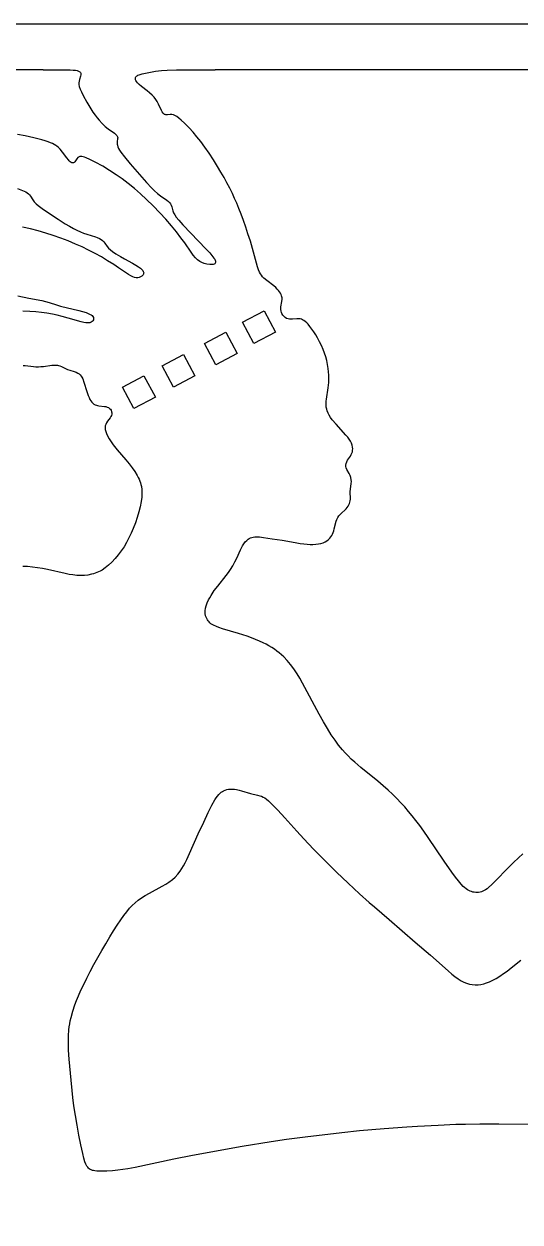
# Model space of a CAD drawing. Header units: millimetres. Extents: x 0 to 300, y 0 to 300.
# Drawn here: x 116.4 to 198.3, y 102.5 to 300 of the extents above; entities that cross this region are included whole.
import ezdxf

# ---------------------------------------------------------------- set-up
doc = ezdxf.new("R2010")
doc.units = ezdxf.units.MM
doc.layers.add('DIS_KONTUR', color=1, linetype='Continuous')
doc.layers.add('IC_DELIKLER', color=5, linetype='Continuous')

msp = doc.modelspace()

# ---------------------------------------------------------------- linework, layer by layer
at = {"layer": 'DIS_KONTUR'}
msp.add_lwpolyline([(0, 300), (300, 300), (300, 0), (0, 0)], close=True, dxfattribs=at)
at = {"layer": 'IC_DELIKLER'}
for points in [[(36.49, 292.5), (119.54, 292.5), (119.59, 292.46), (123.24, 292.43), (124.04, 292.42), (124.54, 292.4), (124.92, 292.36), (125.22, 292.3), (125.45, 292.21), (125.64, 292.09), (125.73, 292), (125.79, 291.88), (125.82, 291.76), (125.83, 291.63), (125.77, 291.37), (125.57, 290.82), (125.51, 290.57), (125.48, 290.27), (125.49, 290), (125.56, 289.68), (125.7, 289.27), (125.9, 288.82), (126.18, 288.23), (126.8, 287.09), (127.13, 286.53), (127.48, 285.98), (127.81, 285.48), (128.15, 284.99), (128.48, 284.55), (128.83, 284.13), (129.33, 283.57), (129.83, 283.09), (130.34, 282.69), (131.38, 281.98), (131.61, 281.78), (131.76, 281.6), (131.85, 281.41), (131.89, 281.21), (131.88, 281.04), (131.82, 280.6), (131.8, 280.4), (131.81, 280.2), (131.85, 279.99), (131.93, 279.73), (132.05, 279.48), (132.21, 279.19), (132.43, 278.86), (133.04, 278.07), (133.96, 276.95), (136.64, 273.84), (137.44, 272.96), (137.94, 272.47), (138.43, 272.04), (138.95, 271.66), (140.02, 270.95), (140.27, 270.75), (140.46, 270.55), (140.6, 270.34), (140.72, 270.11), (140.8, 269.86), (140.98, 269.21), (141.12, 268.86), (141.3, 268.53), (141.55, 268.17), (141.99, 267.63), (142.66, 266.89), (146.49, 262.88), (147.07, 262.25), (147.43, 261.84), (147.77, 261.39), (147.89, 261.21), (147.96, 261.06), (148.02, 260.89), (148.03, 260.76), (148.02, 260.65), (147.97, 260.55), (147.89, 260.47), (147.79, 260.4), (147.66, 260.36), (147.5, 260.33), (147.29, 260.32), (147.07, 260.32), (146.6, 260.38), (146.17, 260.49), (145.76, 260.65), (145.42, 260.83), (145.07, 261.09), (144.72, 261.43), (144.34, 261.88), (143.99, 262.37), (142.94, 263.89), (142.33, 264.74), (141.57, 265.73), (140.75, 266.74), (139.83, 267.79), (138.84, 268.86), (137.73, 270.01), (136.65, 271.06), (135.63, 272.01), (134.65, 272.86), (133.64, 273.68), (132.65, 274.44), (131.62, 275.15), (130.53, 275.86), (129.42, 276.53), (128.19, 277.21), (127.3, 277.67), (126.68, 277.95), (126.41, 278.05), (126.19, 278.11), (125.97, 278.14), (125.81, 278.15), (125.66, 278.13), (125.55, 278.1), (125.42, 278.04), (125.31, 277.96), (125.14, 277.76), (124.84, 277.29), (124.76, 277.2), (124.69, 277.14), (124.59, 277.09), (124.51, 277.08), (124.43, 277.08), (124.31, 277.12), (124.19, 277.18), (124.07, 277.27), (123.91, 277.41), (123.76, 277.58), (123.49, 277.92), (122.79, 278.88), (122.41, 279.34), (122.06, 279.68), (121.87, 279.84), (121.67, 279.98), (121.42, 280.13), (121.12, 280.29), (120.8, 280.42), (120.42, 280.56), (119.95, 280.71), (119.38, 280.88), (118.07, 281.22), (116.65, 281.54), (115.38, 281.77)], [(198.7, 163.18), (198.01, 162.53), (197.18, 161.74), (196.32, 160.89), (194.16, 158.67), (193.6, 158.11), (193.05, 157.6), (192.81, 157.42), (192.57, 157.25), (192.32, 157.11), (192.11, 157), (191.88, 156.92), (191.65, 156.86), (191.42, 156.82), (191.18, 156.8), (190.94, 156.81), (190.7, 156.83), (190.46, 156.88), (190.23, 156.94), (190.01, 157.03), (189.79, 157.13), (189.58, 157.26), (189.35, 157.42), (189.12, 157.61), (188.9, 157.81), (188.52, 158.2), (188.1, 158.7), (187.61, 159.33), (187.02, 160.13), (185.76, 161.94), (183.1, 165.87), (182.38, 166.89), (181.7, 167.82), (181.07, 168.66), (180.45, 169.45), (179.85, 170.18), (179.23, 170.9), (178.59, 171.6), (177.93, 172.29), (177.22, 172.99), (176.49, 173.68), (175.67, 174.41), (174.8, 175.16), (172.01, 177.43), (170.98, 178.31), (170.42, 178.81), (169.89, 179.33), (169.4, 179.83), (168.96, 180.31), (168.33, 181.09), (167.74, 181.89), (167.12, 182.8), (166.47, 183.86), (165.84, 184.95), (165.13, 186.21), (162.38, 191.32), (161.92, 192.15), (161.5, 192.83), (160.95, 193.66), (160.41, 194.38), (159.86, 195.03), (159.27, 195.64), (158.91, 195.98), (158.53, 196.3), (158.13, 196.61), (157.73, 196.9), (157.31, 197.17), (156.84, 197.45), (156.36, 197.72), (155.87, 197.97), (155.28, 198.24), (154.63, 198.51), (153.94, 198.78), (153.23, 199.04), (151.8, 199.5), (149.17, 200.28), (148.6, 200.47), (148.18, 200.63), (147.69, 200.86), (147.48, 200.98), (147.28, 201.11), (147.1, 201.27), (146.96, 201.4), (146.81, 201.58), (146.7, 201.73), (146.52, 202.06), (146.4, 202.42), (146.33, 202.8), (146.32, 202.99), (146.32, 203.23), (146.38, 203.67), (146.48, 204.09), (146.65, 204.56), (146.88, 205.05), (147.07, 205.4), (147.3, 205.79), (147.83, 206.57), (148.4, 207.33), (149.78, 209.05), (150.16, 209.57), (150.5, 210.07), (150.87, 210.66), (151.22, 211.32), (151.53, 211.95), (152.14, 213.31), (152.49, 213.98), (152.7, 214.31), (152.94, 214.62), (153.17, 214.86), (153.43, 215.06), (153.59, 215.16), (153.8, 215.26), (154.03, 215.34), (154.26, 215.4), (154.49, 215.44), (154.73, 215.45), (155.27, 215.44), (155.96, 215.35), (157.39, 215.12), (159.02, 214.87), (161.19, 214.48), (161.98, 214.36), (162.57, 214.28), (163.12, 214.23), (163.62, 214.2), (164.07, 214.2), (164.56, 214.22), (165.01, 214.27), (165.39, 214.35), (165.76, 214.46), (166.12, 214.62), (166.41, 214.79), (166.67, 214.99), (166.9, 215.23), (167.05, 215.42), (167.2, 215.66), (167.31, 215.88), (167.43, 216.15), (167.53, 216.43), (167.62, 216.76), (167.94, 218), (168.05, 218.32), (168.19, 218.62), (168.38, 218.89), (168.59, 219.15), (168.8, 219.35), (169.42, 219.9), (169.59, 220.07), (169.75, 220.25), (169.91, 220.49), (170.03, 220.69), (170.12, 220.91), (170.19, 221.13), (170.24, 221.37), (170.27, 221.65), (170.26, 222.91), (170.29, 223.3), (170.42, 224.26), (170.43, 224.55), (170.41, 224.83), (170.34, 225.2), (170.22, 225.57), (170.07, 225.87), (169.71, 226.54), (169.6, 226.79), (169.53, 227.03), (169.51, 227.28), (169.55, 227.52), (169.66, 227.8), (169.82, 228.07), (170.28, 228.74), (170.42, 228.99), (170.51, 229.21), (170.6, 229.48), (170.64, 229.71), (170.65, 229.94), (170.64, 230.22), (170.57, 230.54), (170.46, 230.86), (170.29, 231.21), (170.08, 231.53), (169.84, 231.85), (169.52, 232.23), (167.9, 234), (167.28, 234.72), (166.99, 235.12), (166.75, 235.5), (166.58, 235.85), (166.44, 236.21), (166.36, 236.5), (166.3, 236.83), (166.27, 237.12), (166.27, 237.47), (166.29, 237.81), (166.33, 238.16), (166.61, 239.98), (166.69, 240.88), (166.71, 241.47), (166.71, 242.07), (166.67, 242.62), (166.61, 243.22), (166.51, 243.86), (166.37, 244.49), (166.21, 245.12), (166.01, 245.73), (165.78, 246.34), (165.5, 246.98), (165.19, 247.61), (164.83, 248.27), (164.55, 248.74), (164.22, 249.24), (163.91, 249.69), (163.58, 250.13), (163.3, 250.48), (163.07, 250.73), (162.82, 250.96), (162.59, 251.13), (162.4, 251.24), (162.19, 251.33), (162.01, 251.38), (161.79, 251.41), (161.43, 251.41), (160.73, 251.32), (160.5, 251.31), (160.23, 251.32), (160.01, 251.36), (159.76, 251.45), (159.53, 251.58), (159.33, 251.76), (159.13, 252), (158.98, 252.24), (158.89, 252.45), (158.83, 252.67), (158.79, 252.9), (158.79, 253.12), (158.8, 253.35), (158.97, 254.23), (159.01, 254.6), (159, 254.82), (158.97, 255.01), (158.93, 255.18), (158.85, 255.4), (158.74, 255.61), (158.59, 255.85), (158.41, 256.08), (158.21, 256.3), (157.96, 256.54), (157.66, 256.8), (156.47, 257.7), (156.02, 258.09), (155.78, 258.33), (155.6, 258.56), (155.44, 258.8), (155.3, 259.06), (155.12, 259.46), (154.95, 259.98), (154.13, 262.97), (153.77, 264.17), (153.38, 265.41), (153.02, 266.5), (152.64, 267.58), (152.26, 268.62), (151.88, 269.59), (151.54, 270.43), (151.18, 271.25), (150.8, 272.07), (150.38, 272.92), (149.92, 273.81), (149.44, 274.68), (148.92, 275.59), (148.38, 276.5), (147.69, 277.6), (146.98, 278.68), (146.26, 279.71), (145.58, 280.63), (144.96, 281.41), (144.34, 282.14), (143.66, 282.87), (142.92, 283.62), (142.38, 284.13), (141.97, 284.49), (141.63, 284.75), (141.31, 284.92), (141.08, 285.01), (140.8, 285.06), (140.56, 285.05), (140.1, 285.01), (139.84, 285.02), (139.71, 285.06), (139.61, 285.1), (139.49, 285.19), (139.38, 285.29), (139.22, 285.49), (139.09, 285.73), (138.63, 286.75), (138.4, 287.19), (138.17, 287.57), (137.9, 287.92), (137.56, 288.28), (137.16, 288.65), (136.74, 289), (135.83, 289.7), (135.45, 290.01), (135.18, 290.28), (134.98, 290.52), (134.9, 290.66), (134.84, 290.79), (134.81, 290.93), (134.82, 291.06), (134.84, 291.15), (134.9, 291.27), (134.99, 291.37), (135.1, 291.46), (135.24, 291.54), (135.44, 291.62), (135.94, 291.76), (138.13, 292.2), (138.62, 292.28), (139.11, 292.33), (140.06, 292.38), (141.61, 292.41), (147.96, 292.46), (148.01, 292.5), (256.06, 292.5)], [(115.37, 272.87), (116.47, 272.45), (116.72, 272.33), (116.95, 272.18), (117.16, 272.01), (117.34, 271.81), (117.51, 271.59), (117.9, 270.99), (118.13, 270.69), (118.44, 270.37), (118.77, 270.08), (119.45, 269.57), (120.64, 268.75), (122.06, 267.81), (123.24, 267.07), (123.93, 266.66), (124.59, 266.29), (125.17, 266), (125.75, 265.73), (126.26, 265.52), (126.78, 265.33), (128.21, 264.89), (128.53, 264.78), (128.89, 264.63), (129.17, 264.47), (129.39, 264.3), (129.61, 264.08), (129.78, 263.86), (130.16, 263.32), (130.4, 263.03), (130.68, 262.76), (131.02, 262.49), (131.6, 262.1), (132.37, 261.64), (133.02, 261.27), (134.34, 260.55), (134.86, 260.25), (135.32, 259.96), (135.67, 259.71), (135.93, 259.47), (136.03, 259.34), (136.11, 259.21), (136.16, 259.08), (136.18, 258.98), (136.17, 258.88), (136.14, 258.75), (136.1, 258.66), (136.04, 258.57), (135.88, 258.42), (135.67, 258.29), (135.43, 258.21), (135.21, 258.17), (134.95, 258.17), (134.68, 258.21), (134.41, 258.29), (134.06, 258.45), (133.68, 258.67), (132.04, 259.8), (131.25, 260.33), (130.23, 260.97), (129.2, 261.58), (128.15, 262.16), (127.09, 262.71), (126.01, 263.23), (124.91, 263.72), (123.71, 264.23), (122.5, 264.69), (121.27, 265.12), (120.03, 265.52), (118.79, 265.88), (117.53, 266.2), (116.21, 266.5)], [(115.4, 255.17), (117.26, 254.77), (119.37, 254.4), (120.01, 254.26), (120.58, 254.1), (121.81, 253.68), (122.47, 253.47), (125.48, 252.73), (126.68, 252.4), (127, 252.29), (127.26, 252.18), (127.5, 252.05), (127.66, 251.93), (127.79, 251.78), (127.88, 251.63), (127.92, 251.5), (127.92, 251.33), (127.88, 251.2), (127.8, 251.05), (127.67, 250.92), (127.51, 250.82), (127.32, 250.75), (127.11, 250.71), (126.89, 250.71), (126.66, 250.72), (126.28, 250.79), (125.85, 250.89), (123.74, 251.5), (122.72, 251.77), (121.9, 251.97), (121.16, 252.13), (120.23, 252.3), (119.34, 252.42), (118.39, 252.52), (117.4, 252.58), (116.25, 252.62)], [(116.28, 243.69), (116.61, 243.68), (117.98, 243.52), (118.38, 243.49), (118.82, 243.48), (119.22, 243.5), (119.67, 243.53), (121.05, 243.72), (121.53, 243.75), (121.77, 243.74), (121.95, 243.72), (122.13, 243.68), (122.35, 243.62), (122.61, 243.51), (123.28, 243.17), (123.62, 243.02), (123.99, 242.9), (124.73, 242.71), (125.05, 242.6), (125.33, 242.45), (125.55, 242.29), (125.72, 242.13), (125.86, 241.95), (125.99, 241.75), (126.12, 241.5), (126.33, 240.95), (126.78, 239.42), (127.03, 238.72), (127.16, 238.4), (127.32, 238.09), (127.47, 237.85), (127.64, 237.63), (127.81, 237.46), (127.98, 237.33), (128.18, 237.22), (128.39, 237.13), (128.56, 237.09), (128.79, 237.05), (129.74, 236.95), (129.96, 236.91), (130.17, 236.84), (130.37, 236.74), (130.54, 236.62), (130.69, 236.47), (130.8, 236.3), (130.89, 236.07), (130.93, 235.87), (130.92, 235.67), (130.85, 235.43), (130.78, 235.27), (130.67, 235.08), (130.22, 234.49), (130.07, 234.26), (129.93, 233.98), (129.85, 233.72), (129.83, 233.45), (129.85, 233.13), (129.92, 232.81), (130.03, 232.49), (130.21, 232.09), (130.47, 231.61), (130.79, 231.11), (131.14, 230.62), (131.82, 229.76), (133.23, 228.13), (133.77, 227.48), (134.29, 226.81), (134.72, 226.19), (135.11, 225.56), (135.28, 225.25), (135.42, 224.93), (135.55, 224.61), (135.65, 224.33), (135.73, 224.05), (135.8, 223.76), (135.88, 223.22), (135.9, 222.63), (135.86, 221.98), (135.76, 221.24), (135.6, 220.41), (135.38, 219.54), (135.11, 218.63), (134.81, 217.73), (134.47, 216.84), (134.11, 216.02), (133.75, 215.25), (133.35, 214.5), (132.94, 213.81), (132.49, 213.15), (131.99, 212.47), (131.48, 211.85), (130.94, 211.26), (130.4, 210.75), (129.85, 210.32), (129.31, 209.96), (129.01, 209.79), (128.74, 209.66), (128.19, 209.44), (127.91, 209.35), (127.57, 209.26), (126.94, 209.14), (126.4, 209.08), (125.8, 209.06), (125.15, 209.09), (124.51, 209.15), (123.86, 209.25), (123.23, 209.37), (120.3, 210.03), (119.47, 210.2), (118.68, 210.34), (117.84, 210.45), (117.04, 210.53), (116.25, 210.57)], [(200.91, 118.55), (194.76, 118.59), (191.61, 118.59), (189.26, 118.57), (187.66, 118.53), (184.76, 118.38), (181.32, 118.22), (179.57, 118.12), (175.83, 117.84), (171.79, 117.49), (168.86, 117.19), (162.8, 116.48), (159.73, 116.08), (157.21, 115.7), (152.42, 114.91), (144.21, 113.42), (141.16, 112.82), (134.75, 111.47), (133.57, 111.26), (131.89, 111.01), (131.05, 110.92), (130.1, 110.88), (128.86, 110.87), (128.46, 110.88), (128.13, 110.91), (127.9, 110.95), (127.72, 110.99), (127.51, 111.07), (127.35, 111.15), (127.21, 111.25), (127.07, 111.36), (126.95, 111.49), (126.82, 111.67), (126.64, 112.01), (126.49, 112.41), (126.32, 112.98), (126.13, 113.76), (125.83, 115.18), (125.5, 116.79), (125.19, 118.46), (124.91, 120.04), (124.67, 121.62), (124.49, 123.01), (124.08, 127.04), (123.88, 129.33), (123.79, 130.83), (123.75, 132.08), (123.77, 133.18), (123.85, 134.17), (123.91, 134.67), (123.98, 135.16), (124.07, 135.65), (124.19, 136.19), (124.48, 137.25), (124.82, 138.29), (125.09, 138.99), (125.42, 139.78), (125.83, 140.69), (126.28, 141.64), (126.79, 142.67), (127.36, 143.78), (127.97, 144.92), (128.6, 146.06), (129.27, 147.24), (129.92, 148.36), (130.59, 149.47), (131.22, 150.49), (131.82, 151.42), (132.41, 152.29), (132.93, 153.02), (133.38, 153.62), (133.86, 154.19), (134.3, 154.67), (134.77, 155.11), (135.28, 155.52), (135.8, 155.9), (136.44, 156.29), (137.13, 156.69), (139.25, 157.82), (139.85, 158.18), (140.35, 158.5), (140.91, 158.92), (141.39, 159.35), (141.82, 159.83), (142.21, 160.34), (142.49, 160.76), (142.74, 161.19), (143, 161.68), (143.29, 162.26), (143.75, 163.25), (145.19, 166.45), (146.08, 168.4), (146.83, 169.98), (147.44, 171.18), (147.93, 172.06), (148.14, 172.39), (148.34, 172.68), (148.56, 172.94), (148.76, 173.15), (148.97, 173.34), (149.17, 173.48), (149.37, 173.59), (149.63, 173.7), (149.91, 173.78), (150.19, 173.83), (150.48, 173.85), (150.82, 173.84), (151.17, 173.81), (151.51, 173.76), (151.9, 173.68), (152.29, 173.59), (153.81, 173.13), (154.97, 172.86), (155.35, 172.76), (155.63, 172.66), (155.89, 172.54), (156.14, 172.39), (156.42, 172.2), (156.77, 171.92), (157.17, 171.55), (157.67, 171.06), (158.33, 170.37), (159.48, 169.13), (161.45, 166.93), (162.6, 165.67), (164.21, 163.97), (166, 162.15), (167.99, 160.18), (169.89, 158.34), (171.76, 156.6), (173.36, 155.16), (174.23, 154.41), (176.67, 152.34), (180.93, 148.63), (183.48, 146.46), (186.39, 143.87), (187, 143.35), (187.51, 142.95), (188.04, 142.57), (188.55, 142.26), (188.99, 142.03), (189.44, 141.84), (189.91, 141.7), (190.35, 141.62), (190.84, 141.58), (191.33, 141.59), (191.77, 141.64), (192.26, 141.74), (192.73, 141.89), (193.24, 142.09), (193.78, 142.35), (194.3, 142.63), (194.9, 143), (195.52, 143.42), (196.13, 143.85), (196.81, 144.37), (198.37, 145.62)]]:
    msp.add_lwpolyline(points, dxfattribs=at)
for points in [[(154.37, 247.3), (152.5, 250.83), (156.03, 252.7), (157.9, 249.17)], [(148.07, 243.8), (146.2, 247.33), (149.73, 249.2), (151.6, 245.67)], [(141.07, 240.1), (139.2, 243.63), (142.73, 245.5), (144.6, 241.97)], [(134.57, 236.6), (132.7, 240.13), (136.23, 242), (138.1, 238.47)]]:
    msp.add_lwpolyline(points, close=True, dxfattribs=at)

doc.saveas('drawing.dxf')
